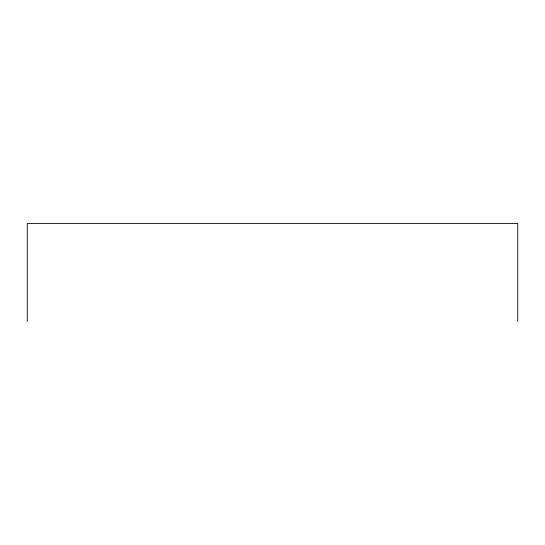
<?xml version="1.0" encoding="UTF-8"?>
<svg xmlns="http://www.w3.org/2000/svg" width="545" height="545" viewBox="0 0 545 545"><rect width="100%" height="100%" fill="white"/><g stroke="black" fill="none" stroke-linecap="round" stroke-linejoin="round"><path stroke-width="0.82" d="M517.75 321.502L517.75 223.498L27.25 223.498L27.25 321.502"/></g></svg>
